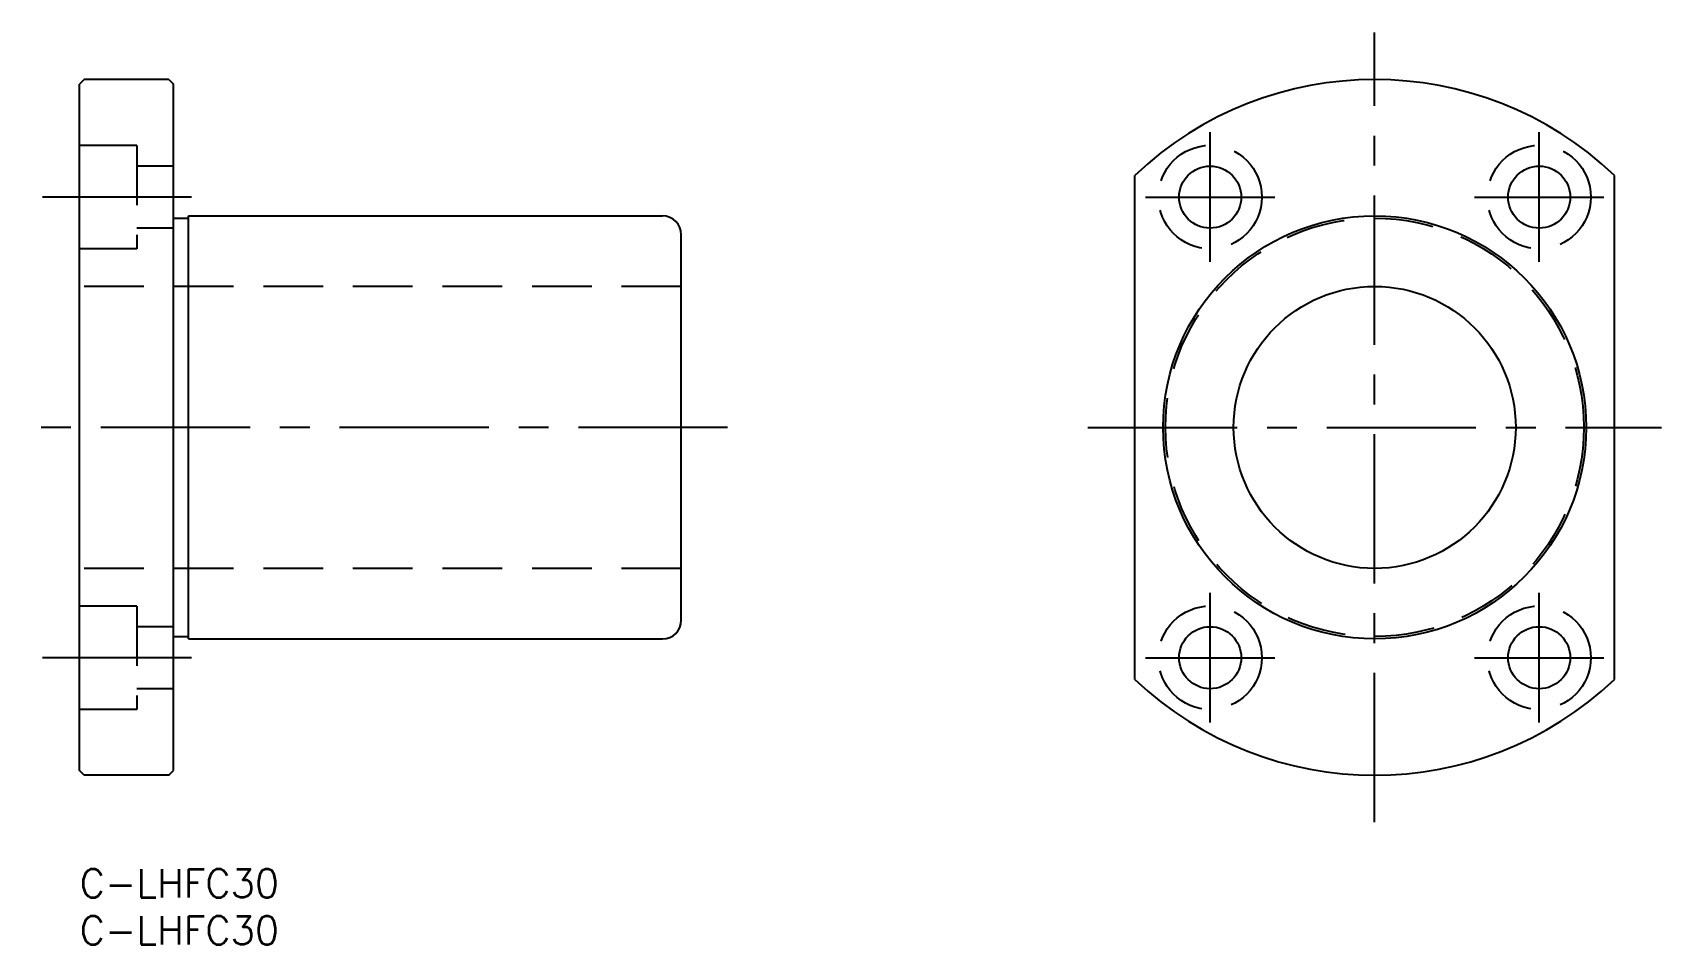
# Model space of a CAD drawing. Extents: x -5 to 168, y -8 to 89.
import ezdxf

# ---------------------------------------------------------------- set-up
doc = ezdxf.new("R2010")
doc.units = 0
doc.header["$LTSCALE"] = 0.5
doc.linetypes.add('CENTER', pattern=[50.8, 31.75, -6.35, 6.35, -6.35])
doc.linetypes.add('DASHED', pattern=[19.05, 12.7, -6.35])
for name, color, linetype in [('MSM_CENTER', 1, 'CENTER'), ('MSM_CONTINUOUS', 7, 'CONTINUOUS'), ('MSM_DASHED', 4, 'DASHED'), ('MSM_PART_NUMBER', 7, 'CONTINUOUS')]:
    doc.layers.add(name, color=color, linetype=linetype)
doc.styles.get("Standard").update_dxf_attribs({"font": 'txt.shx', "height": 3, "bigfont": 'bigfont.shx'})

# ---------------------------------------------------------------- blocks, each defined once
blk = doc.blocks.new('*U26')
at = {"layer": 'MSM_PART_NUMBER'}
blk.add_text('C-LHFC30', height=3, dxfattribs=at).set_placement((0, -3))
blk = doc.blocks.new('*U27')
at = {"layer": 'MSM_PART_NUMBER'}
blk.add_text('C-LHFC30', height=3, dxfattribs=at).set_placement((0, -8))

msp = doc.modelspace()

# ---------------------------------------------------------------- linework, layer by layer
at = {"layer": 'MSM_CENTER'}
for p, q in [((137.75, 5), (137.75, 89)), ((120.25, 64.61), (120.25, 78.39)), ((155.25, 64.61), (155.25, 78.39)), ((11.92, 71.5), (-5, 71.5)), ((113.36, 71.5), (127.14, 71.5)), ((148.36, 71.5), (162.14, 71.5)), ((68.93, 47), (-4.9, 47)), ((107.25, 47), (168.25, 47)), ((120.25, 15.61), (120.25, 29.39)), ((155.25, 15.61), (155.25, 29.39)), ((11.92, 22.5), (-5, 22.5)), ((113.36, 22.5), (127.14, 22.5)), ((148.36, 22.5), (162.14, 22.5))]:
    msp.add_line(p, q, dxfattribs=at)
at = {"layer": 'MSM_CONTINUOUS'}
for p, q in [((0.5, 84), (0, 83.5)), ((0, 10.5), (0, 83.5)), ((9.5, 84), (0.5, 84)), ((9.5, 84), (10, 83.5)), ((10, 10.5), (10, 83.5)), ((112.25, 20.19), (112.25, 73.81)), ((163.25, 20.19), (163.25, 73.81)), ((11.6, 69.5), (62, 69.5)), ((11.6, 24.5), (11.6, 69.5)), ((10, 69.25), (11.6, 69.25)), ((64, 26.5), (64, 67.5)), ((10, 24.75), (11.6, 24.75)), ((11.6, 24.5), (62, 24.5)), ((23.12, 24.5), (23.12, 24.5)), ((36.25, 24.5), (36.25, 24.5)), ((0.5, 10), (0, 10.5)), ((9.5, 10), (10, 10.5)), ((9.5, 10), (0.5, 10))]:
    msp.add_line(p, q, dxfattribs=at)
for centre, radius in [((120.25, 71.5), 3.3), ((155.25, 71.5), 3.3), ((137.75, 47), 22.5), ((137.75, 47), 15), ((120.25, 22.5), 3.3), ((155.25, 22.5), 3.3)]:
    msp.add_circle(centre, radius, dxfattribs=at)
for centre, radius, start, end in [((137.75, 47), 37, 46.434, 133.566), ((62, 67.5), 2, 0, 90), ((62, 26.5), 2, 270, 0), ((137.75, 47), 37, 226.434, 313.566)]:
    msp.add_arc(centre, radius, start, end, dxfattribs=at)
at = {"layer": 'MSM_DASHED'}
for p, q in [((6.1, 77), (0, 77)), ((6.1, 77), (6.1, 66)), ((10, 74.8), (6.1, 74.8)), ((10, 68.2), (6.1, 68.2)), ((6.1, 66), (0, 66)), ((64, 62), (0, 62)), ((64, 32), (0, 32)), ((6.1, 28), (0, 28)), ((6.1, 28), (6.1, 17)), ((10, 25.8), (6.1, 25.8)), ((10, 19.2), (6.1, 19.2)), ((6.1, 17), (0, 17))]:
    msp.add_line(p, q, dxfattribs=at)
for centre, radius in [((120.25, 71.5), 5.5), ((155.25, 71.5), 5.5), ((137.75, 47), 22.25), ((120.25, 22.5), 5.5), ((155.25, 22.5), 5.5)]:
    msp.add_circle(centre, radius, dxfattribs=at)

# ---------------------------------------------------------------- block references
at = {"layer": 'MSM_CONTINUOUS'}
for name in ['*U26', '*U27']:
    msp.add_blockref(name, (0, 0), dxfattribs=at)

doc.saveas('drawing.dxf')
